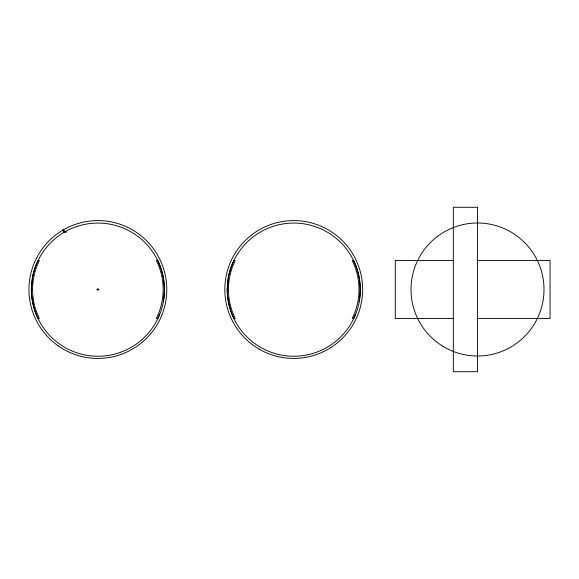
<?xml version="1.0" encoding="UTF-8"?>
<svg xmlns="http://www.w3.org/2000/svg" width="579" height="579" viewBox="0 0 579 579"><rect width="100%" height="100%" fill="white"/><g stroke="black" fill="none" stroke-linecap="round" stroke-linejoin="round"><path stroke-width="0.87" d="M31.367 289.5L32.475 277.399A66.52 66.52 0 0 1 36.036 265.008L38.033 260.485L39.379 260.485L37.288 265.153A65.282 65.282 0 0 0 37.295 313.854L39.379 318.515L38.033 318.515C33.662 309.512 31.461 299.495 31.367 289.5L32.576 289.5M227.236 289.5L228.343 277.399A66.52 66.52 0 0 1 231.904 265.008L233.902 260.485L235.248 260.485L233.156 265.153A65.282 65.282 0 0 0 233.163 313.854L235.248 318.515L233.902 318.515C229.523 309.512 227.33 299.495 227.236 289.5L228.444 289.5M163.256 301.601C165.768 287.763 163.835 273.143 157.698 260.485L156.352 260.485L158.443 265.153A65.282 65.282 0 0 1 158.443 313.847L156.352 318.515L157.698 318.515L159.695 313.977M359.118 301.601C361.629 287.763 359.704 273.143 353.566 260.485L352.22 260.485L354.312 265.153A65.282 65.282 0 0 1 354.312 313.847L352.22 318.515L353.566 318.515L355.564 313.977M66.744 232.078L64.327 232.078L62.59 230.297L63.632 229.682L64.327 232.078L63.111 229.993L64.848 231.774L63.806 232.382L63.111 229.993M453.777 260.485L395.291 260.485L395.291 318.515L453.777 318.515M477.168 260.485L550.05 260.485L550.05 318.515L477.168 318.515M96.657 289.5L99.074 289.5M97.865 288.291L97.865 290.709M355.607 265.008A66.52 66.52 0 0 1 359.168 277.392A66.505 66.505 0 0 1 231.889 313.977A66.52 66.52 0 0 1 228.343 301.601A66.505 66.505 0 0 1 355.557 265.016M159.739 265.008A66.52 66.52 0 0 1 163.3 277.392A66.505 66.505 0 0 1 36.021 313.977A66.52 66.52 0 0 1 32.482 301.601A66.505 66.505 0 0 1 159.695 265.016M477.509 207.282L453.328 207.282L453.328 371.718L477.509 371.718L477.509 207.282M259.276 349.18A68.915 68.915 0 0 0 362.649 289.5A68.915 68.915 0 0 0 259.276 229.82A68.915 68.915 0 0 0 259.276 349.18M442.819 346.235A66.498 66.498 0 0 0 543.985 291.172A66.498 66.498 0 0 0 445.714 231.093A66.498 66.498 0 0 0 442.819 346.235M58.182 345.844A68.915 68.915 0 0 0 166.506 295.695A68.915 68.915 0 0 0 68.908 226.961A68.915 68.915 0 0 0 58.182 345.844"/></g></svg>
